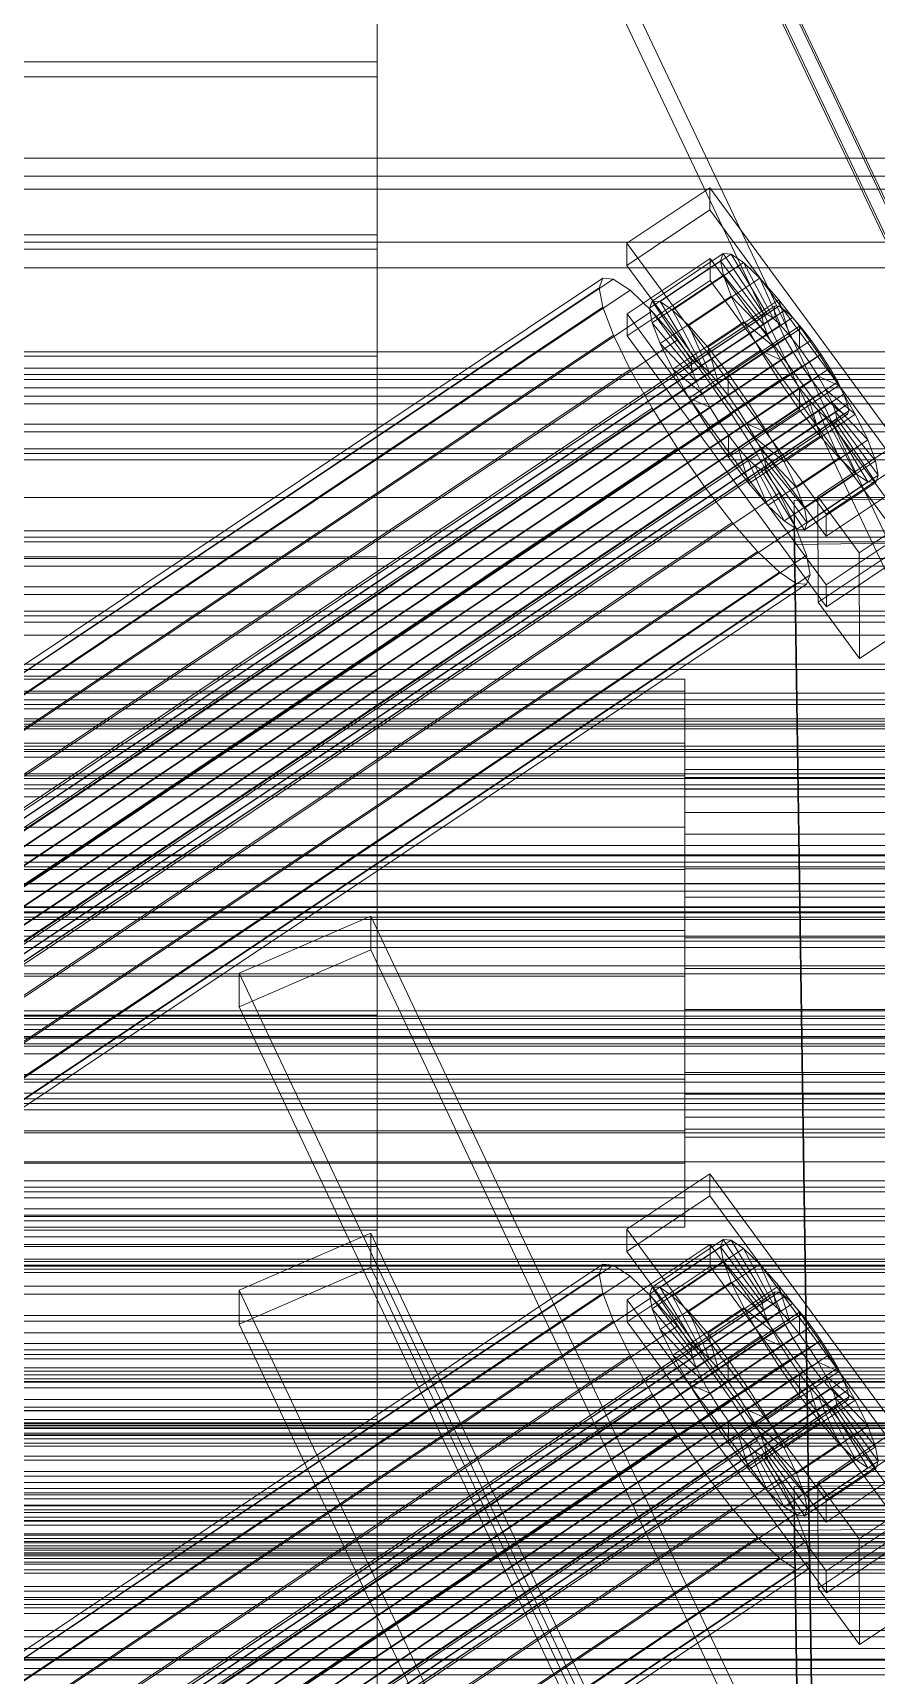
# Model space of a CAD drawing. Header units: millimetres. Extents: x -1970 to 59977, y -65068 to 6837.
# Drawn here: x 252.4 to 369, y -32609.7 to -32382.8 of the extents above; entities that cross this region are included whole.
import ezdxf

# ---------------------------------------------------------------- set-up
doc = ezdxf.new("R2010")
doc.units = ezdxf.units.MM
for name, color, linetype, lineweight in [('frontal_C01', 7, 'Continuous', 0), ('frontal_C02', 7, 'Continuous', 0), ('frontal_C03', 7, 'Continuous', 0), ('frontal_C03-dry', 7, 'Continuous', 0)]:
    doc.layers.add(name, color=color, linetype=linetype, lineweight=lineweight)

msp = doc.modelspace()

# ---------------------------------------------------------------- linework, layer by layer
at = {"layer": 'frontal_C01'}
for p, q in [((420.886, -32513.357), (280.886, -32218.066)), ((420.886, -32518.227), (280.886, -32222.936)), ((299.114, -32255.881), (439.114, -32551.172)), ((439.114, -32556.042), (299.114, -32260.751)), ((420.886, -32559.014), (280.886, -32263.722)), ((420.886, -32563.884), (280.886, -32268.593)), ((300, -32388.85), (300, -32358.508)), ((300, -32376.767), (300, -32412.647)), ((300, -32388.85), (-300, -32388.85)), ((300, -32427.445), (300, -32388.85)), ((334.501, -32411.85), (345.969, -32404.196)), ((345.969, -32404.196), (345.981, -32407.24)), ((345.969, -32404.196), (373.501, -32441.64)), ((345.981, -32407.24), (334.513, -32414.893)), ((373.513, -32444.684), (345.981, -32407.24)), ((300, -32412.647), (-300, -32412.647)), ((300, -32412.647), (300, -32455.157)), ((334.513, -32414.893), (334.501, -32411.85)), ((362.033, -32449.293), (334.501, -32411.85)), ((338.005, -32419.823), (347.835, -32413.263)), ((339.088, -32419.909), (348.918, -32413.349)), ((347.835, -32413.263), (347.47, -32414.255)), ((348.918, -32413.349), (347.835, -32413.263)), ((347.835, -32413.263), (353.378, -32421.586)), ((350.645, -32414.507), (348.918, -32413.349)), ((348.918, -32413.349), (353.892, -32421.627)), ((334.513, -32414.893), (362.045, -32452.337)), ((334.539, -32421.59), (346.008, -32413.936)), ((337.64, -32420.815), (347.47, -32414.255)), ((340.816, -32421.067), (350.645, -32414.507)), ((346.008, -32413.936), (346.02, -32416.98)), ((346.008, -32413.936), (373.539, -32451.38)), ((347.47, -32414.255), (353.205, -32422.056)), ((347.47, -32414.255), (347.847, -32416.257)), ((352.899, -32416.658), (350.645, -32414.507)), ((350.645, -32414.507), (354.71, -32422.175)), ((146.383, -32541.007), (330.692, -32418.009)), ((146.872, -32539.682), (331.181, -32416.683)), ((148.32, -32539.796), (332.629, -32416.798)), ((331.181, -32416.683), (330.692, -32418.009)), ((330.692, -32418.009), (331.197, -32420.685)), ((332.629, -32416.798), (331.181, -32416.683)), ((334.938, -32418.346), (332.629, -32416.798)), ((346.02, -32416.98), (334.551, -32424.633)), ((338.017, -32422.817), (347.847, -32416.257)), ((343.069, -32423.218), (352.899, -32416.658)), ((373.551, -32454.424), (346.02, -32416.98)), ((347.847, -32416.257), (353.384, -32423.004)), ((347.847, -32416.257), (348.941, -32419.133)), ((355.525, -32419.655), (352.899, -32416.658)), ((352.899, -32416.658), (355.777, -32423.194)), ((150.629, -32541.344), (334.938, -32418.346)), ((337.95, -32421.221), (334.938, -32418.346)), ((337.64, -32420.815), (338.005, -32419.823)), ((343.549, -32428.146), (338.005, -32419.823)), ((338.005, -32419.823), (339.088, -32419.909)), ((344.062, -32428.187), (339.088, -32419.909)), ((339.088, -32419.909), (340.816, -32421.067)), ((339.111, -32425.692), (348.941, -32419.133)), ((345.695, -32426.214), (355.525, -32419.655)), ((348.941, -32419.133), (353.902, -32424.366)), ((348.941, -32419.133), (350.678, -32422.686)), ((358.345, -32423.294), (355.525, -32419.655)), ((355.525, -32419.655), (357.021, -32424.614)), ((141.045, -32563.641), (354.844, -32420.963)), ((141.218, -32563.171), (355.017, -32420.493)), ((141.224, -32564.589), (355.022, -32421.911)), ((141.731, -32563.211), (355.53, -32420.534)), ((142.549, -32563.76), (356.348, -32421.082)), ((143.617, -32564.778), (357.415, -32422.101)), ((146.887, -32543.684), (331.197, -32420.685)), ((153.641, -32544.219), (337.95, -32421.221)), ((331.197, -32420.685), (332.659, -32424.529)), ((334.551, -32424.633), (334.539, -32421.59)), ((362.071, -32459.033), (334.539, -32421.59)), ((343.376, -32428.616), (337.64, -32420.815)), ((338.017, -32422.817), (337.64, -32420.815)), ((341.461, -32425.227), (337.95, -32421.221)), ((344.88, -32428.735), (340.816, -32421.067)), ((340.816, -32421.067), (343.069, -32423.218)), ((353.205, -32422.056), (343.376, -32428.616)), ((353.378, -32421.586), (343.549, -32428.146)), ((353.892, -32421.627), (344.062, -32428.187)), ((354.71, -32422.175), (344.88, -32428.735)), ((353.205, -32422.056), (353.378, -32421.586)), ((353.384, -32423.004), (353.205, -32422.056)), ((353.378, -32421.586), (353.892, -32421.627)), ((353.892, -32421.627), (354.71, -32422.175)), ((354.71, -32422.175), (355.777, -32423.194)), ((355.017, -32420.493), (354.844, -32420.963)), ((354.844, -32420.963), (355.022, -32421.911)), ((355.53, -32420.534), (355.017, -32420.493)), ((355.022, -32421.911), (355.541, -32423.273)), ((356.348, -32421.082), (355.53, -32420.534)), ((357.415, -32422.101), (356.348, -32421.082)), ((358.659, -32423.52), (357.415, -32422.101)), ((141.742, -32565.951), (355.541, -32423.273)), ((144.861, -32566.198), (358.659, -32423.52)), ((148.35, -32547.528), (332.659, -32424.529)), ((332.659, -32424.529), (334.981, -32429.279)), ((334.551, -32424.633), (362.083, -32462.077)), ((343.554, -32429.564), (338.017, -32422.817)), ((339.111, -32425.692), (338.017, -32422.817)), ((340.848, -32429.246), (350.678, -32422.686)), ((345.947, -32429.754), (343.069, -32423.218)), ((343.069, -32423.218), (345.695, -32426.214)), ((353.384, -32423.004), (343.554, -32429.564)), ((353.902, -32424.366), (344.073, -32430.926)), ((355.777, -32423.194), (345.947, -32429.754)), ((357.021, -32424.614), (347.191, -32431.173)), ((358.345, -32423.294), (348.515, -32429.853)), ((350.678, -32422.686), (354.725, -32426.049)), ((350.678, -32422.686), (352.938, -32426.674)), ((353.902, -32424.366), (353.384, -32423.004)), ((354.725, -32426.049), (353.902, -32424.366)), ((355.541, -32423.273), (356.363, -32424.956)), ((355.777, -32423.194), (357.021, -32424.614)), ((357.021, -32424.614), (358.357, -32426.337)), ((358.357, -32426.337), (358.345, -32423.294)), ((361.166, -32427.327), (358.345, -32423.294)), ((359.995, -32425.244), (358.659, -32423.52)), ((142.565, -32567.634), (356.363, -32424.956)), ((143.635, -32569.523), (357.434, -32426.845)), ((359.995, -32425.244), (146.196, -32567.922)), ((147.533, -32569.832), (361.332, -32427.154)), ((157.152, -32548.225), (341.461, -32425.227)), ((344.073, -32430.926), (339.111, -32425.692)), ((340.848, -32429.246), (339.111, -32425.692)), ((345.231, -32430.092), (341.461, -32425.227)), ((343.108, -32433.234), (352.938, -32426.674)), ((354.725, -32426.049), (344.895, -32432.609)), ((347.191, -32431.173), (345.695, -32426.214)), ((345.695, -32426.214), (348.515, -32429.853)), ((348.527, -32432.897), (358.357, -32426.337)), ((352.938, -32426.674), (355.796, -32427.939)), ((352.938, -32426.674), (355.569, -32430.827)), ((355.796, -32427.939), (354.725, -32426.049)), ((356.363, -32424.956), (357.434, -32426.845)), ((357.434, -32426.845), (358.68, -32428.812)), ((358.357, -32426.337), (359.693, -32428.248)), ((361.332, -32427.154), (359.995, -32425.244)), ((362.578, -32429.121), (361.332, -32427.154)), ((300, -32427.445), (-300, -32427.445)), ((144.881, -32571.49), (358.68, -32428.812)), ((148.779, -32571.799), (362.578, -32429.121)), ((150.672, -32552.278), (334.981, -32429.279)), ((300, -32471.662), (300, -32427.445)), ((334.981, -32429.279), (338.003, -32434.612)), ((344.895, -32432.609), (340.848, -32429.246)), ((343.108, -32433.234), (340.848, -32429.246)), ((343.549, -32428.146), (343.376, -32428.616)), ((343.376, -32428.616), (343.554, -32429.564)), ((344.062, -32428.187), (343.549, -32428.146)), ((344.88, -32428.735), (344.062, -32428.187)), ((345.947, -32429.754), (344.88, -32428.735)), ((355.796, -32427.939), (345.966, -32434.499)), ((359.693, -32428.248), (349.863, -32434.808)), ((351.336, -32433.887), (361.166, -32427.327)), ((357.042, -32429.906), (355.796, -32427.939)), ((358.68, -32428.812), (360.017, -32430.723)), ((361.166, -32427.327), (359.693, -32428.248)), ((359.693, -32428.248), (360.939, -32430.215)), ((363.797, -32431.479), (361.166, -32427.327)), ((363.648, -32431.011), (362.578, -32429.121)), ((146.218, -32573.401), (360.017, -32430.723)), ((149.85, -32573.689), (363.648, -32431.011)), ((345.231, -32430.092), (160.922, -32553.09)), ((343.554, -32429.564), (344.073, -32430.926)), ((344.073, -32430.926), (344.895, -32432.609)), ((349.002, -32435.484), (345.231, -32430.092)), ((345.739, -32437.387), (355.569, -32430.827)), ((347.191, -32431.173), (345.947, -32429.754)), ((348.527, -32432.897), (347.191, -32431.173)), ((357.042, -32429.906), (347.212, -32436.466)), ((348.515, -32429.853), (348.527, -32432.897)), ((348.515, -32429.853), (351.336, -32433.887)), ((360.939, -32430.215), (351.109, -32436.775)), ((353.967, -32438.039), (363.797, -32431.479)), ((355.569, -32430.827), (357.042, -32429.906)), ((355.569, -32430.827), (358.39, -32434.86)), ((358.378, -32431.816), (357.042, -32429.906)), ((360.017, -32430.723), (361.352, -32432.447)), ((363.797, -32431.479), (360.939, -32430.215)), ((360.939, -32430.215), (362.01, -32432.104)), ((364.471, -32432.694), (363.648, -32431.011)), ((366.057, -32435.468), (363.797, -32431.479)), ((147.554, -32575.124), (361.352, -32432.447)), ((148.798, -32576.544), (362.596, -32433.866)), ((150.672, -32575.372), (364.471, -32432.694)), ((345.966, -32434.499), (343.108, -32433.234)), ((345.739, -32437.387), (343.108, -32433.234)), ((344.895, -32432.609), (345.966, -32434.499)), ((349.863, -32434.808), (348.527, -32432.897)), ((358.378, -32431.816), (348.548, -32438.376)), ((349.863, -32434.808), (351.336, -32433.887)), ((359.714, -32433.54), (349.884, -32440.1)), ((351.336, -32433.887), (353.967, -32438.039)), ((362.01, -32432.104), (352.18, -32438.664)), ((362.833, -32433.787), (353.003, -32440.347)), ((358.39, -32434.86), (358.378, -32431.816)), ((359.714, -32433.54), (358.378, -32431.816)), ((361.21, -32438.499), (359.714, -32433.54)), ((360.958, -32434.959), (359.714, -32433.54)), ((361.352, -32432.447), (362.596, -32433.866)), ((366.057, -32435.468), (362.01, -32432.104)), ((362.01, -32432.104), (362.833, -32433.787)), ((362.596, -32433.866), (363.664, -32434.885)), ((367.794, -32439.021), (362.833, -32433.787)), ((362.833, -32433.787), (363.351, -32435.149)), ((364.989, -32434.056), (364.471, -32432.694)), ((149.865, -32577.563), (363.664, -32434.885)), ((150.683, -32578.111), (364.482, -32435.433)), ((151.191, -32576.734), (364.989, -32434.056)), ((151.196, -32578.152), (364.995, -32435.474)), ((151.369, -32577.682), (365.168, -32435.004)), ((153.694, -32557.61), (338.003, -32434.612)), ((164.693, -32558.482), (349.002, -32435.484)), ((338.003, -32434.612), (341.52, -32440.163)), ((345.966, -32434.499), (347.212, -32436.466)), ((348.56, -32441.42), (358.39, -32434.86)), ((352.519, -32441.035), (349.002, -32435.484)), ((351.109, -32436.775), (349.863, -32434.808)), ((360.958, -32434.959), (351.128, -32441.519)), ((362.025, -32435.978), (352.196, -32442.538)), ((363.351, -32435.149), (353.521, -32441.709)), ((363.53, -32436.097), (353.7, -32442.657)), ((356.228, -32442.028), (366.057, -32435.468)), ((358.39, -32434.86), (361.21, -32438.499)), ((363.836, -32441.496), (360.958, -32434.959)), ((362.025, -32435.978), (360.958, -32434.959)), ((366.09, -32443.646), (362.025, -32435.978)), ((362.843, -32436.526), (362.025, -32435.978)), ((368.888, -32441.896), (363.351, -32435.149)), ((363.351, -32435.149), (363.53, -32436.097)), ((363.53, -32436.097), (363.357, -32436.567)), ((369.265, -32443.898), (363.53, -32436.097)), ((363.664, -32434.885), (364.482, -32435.433)), ((364.482, -32435.433), (364.995, -32435.474)), ((365.168, -32435.004), (364.989, -32434.056)), ((364.995, -32435.474), (365.168, -32435.004)), ((367.794, -32439.021), (366.057, -32435.468)), ((347.212, -32436.466), (345.739, -32437.387)), ((348.56, -32441.42), (345.739, -32437.387)), ((347.212, -32436.466), (348.548, -32438.376)), ((348.548, -32438.376), (348.56, -32441.42)), ((348.548, -32438.376), (349.884, -32440.1)), ((352.18, -32438.664), (351.109, -32436.775)), ((351.109, -32436.775), (353.967, -32438.039)), ((351.38, -32445.059), (361.21, -32438.499)), ((362.843, -32436.526), (353.014, -32443.086)), ((363.357, -32436.567), (353.527, -32443.127)), ((353.967, -32438.039), (356.228, -32442.028)), ((361.21, -32438.499), (363.836, -32441.496)), ((367.817, -32444.804), (362.843, -32436.526)), ((363.357, -32436.567), (362.843, -32436.526)), ((368.9, -32444.89), (363.357, -32436.567)), ((157.211, -32563.161), (341.52, -32440.163)), ((341.52, -32440.163), (345.291, -32445.554)), ((349.884, -32440.1), (351.38, -32445.059)), ((349.884, -32440.1), (351.128, -32441.519)), ((353.003, -32440.347), (352.18, -32438.664)), ((352.18, -32438.664), (356.228, -32442.028)), ((353.521, -32441.709), (353.003, -32440.347)), ((353.003, -32440.347), (357.964, -32445.581)), ((357.964, -32445.581), (367.794, -32439.021)), ((360.882, -32446.82), (372.35, -32439.167)), ((368.888, -32441.896), (367.794, -32439.021)), ((168.21, -32564.033), (352.519, -32441.035)), ((351.38, -32445.059), (348.56, -32441.42)), ((351.128, -32441.519), (354.006, -32448.056)), ((351.128, -32441.519), (352.196, -32442.538)), ((352.196, -32442.538), (356.26, -32450.206)), ((352.196, -32442.538), (353.014, -32443.086)), ((355.541, -32446.367), (352.519, -32441.035)), ((353.014, -32443.086), (357.987, -32451.364)), ((353.014, -32443.086), (353.527, -32443.127)), ((353.7, -32442.657), (353.521, -32441.709)), ((353.521, -32441.709), (359.058, -32448.456)), ((353.527, -32443.127), (353.7, -32442.657)), ((353.7, -32442.657), (359.436, -32450.458)), ((354.006, -32448.056), (363.836, -32441.496)), ((356.228, -32442.028), (357.964, -32445.581)), ((359.058, -32448.456), (368.888, -32441.896)), ((373.501, -32441.64), (362.033, -32449.293)), ((363.836, -32441.496), (366.09, -32443.646)), ((369.265, -32443.898), (368.888, -32441.896)), ((354.006, -32448.056), (351.38, -32445.059)), ((353.527, -32443.127), (359.07, -32451.45)), ((356.26, -32450.206), (366.09, -32443.646)), ((357.987, -32451.364), (367.817, -32444.804)), ((359.07, -32451.45), (368.9, -32444.89)), ((359.436, -32450.458), (369.265, -32443.898)), ((362.045, -32452.337), (373.513, -32444.684)), ((366.09, -32443.646), (367.817, -32444.804)), ((367.817, -32444.804), (368.9, -32444.89)), ((368.9, -32444.89), (369.265, -32443.898)), ((160.982, -32568.553), (345.291, -32445.554)), ((171.232, -32569.365), (355.541, -32446.367)), ((345.291, -32445.554), (349.061, -32450.419)), ((357.863, -32451.117), (355.541, -32446.367)), ((357.646, -32447.376), (375.644, -32447.133)), ((357.646, -32453.464), (357.646, -32447.376)), ((360.514, -32640.376), (357.646, -32447.376)), ((357.964, -32445.581), (359.058, -32448.456)), ((360.939, -32461.43), (360.882, -32446.82)), ((366.618, -32454.621), (360.882, -32446.82)), ((378.086, -32446.968), (366.618, -32454.621)), ((356.26, -32450.206), (354.006, -32448.056)), ((359.058, -32448.456), (359.436, -32450.458)), ((362.033, -32449.293), (362.045, -32452.337)), ((164.752, -32573.417), (349.061, -32450.419)), ((173.554, -32574.115), (357.863, -32451.117)), ((349.061, -32450.419), (352.572, -32454.426)), ((357.987, -32451.364), (356.26, -32450.206)), ((359.326, -32454.961), (357.863, -32451.117)), ((359.07, -32451.45), (357.987, -32451.364)), ((359.436, -32450.458), (359.07, -32451.45)), ((373.539, -32451.38), (362.071, -32459.033)), ((168.263, -32577.424), (352.572, -32454.426)), ((352.572, -32454.426), (355.584, -32457.301)), ((375.644, -32453.221), (357.646, -32453.464)), ((360.514, -32646.464), (357.646, -32453.464)), ((372.408, -32453.777), (360.939, -32461.43)), ((362.083, -32462.077), (373.551, -32454.424)), ((-300, -32455.157), (300, -32455.157)), ((175.016, -32577.959), (359.326, -32454.961)), ((300, -32455.157), (300, -32501.4)), ((359.83, -32457.637), (359.326, -32454.961)), ((366.618, -32454.621), (366.675, -32469.231)), ((171.275, -32580.299), (355.584, -32457.301)), ((173.584, -32581.846), (357.893, -32458.848)), ((175.032, -32581.961), (359.341, -32458.963)), ((175.521, -32580.635), (359.83, -32457.637)), ((355.584, -32457.301), (357.893, -32458.848)), ((357.893, -32458.848), (359.341, -32458.963)), ((359.341, -32458.963), (359.83, -32457.637)), ((362.071, -32459.033), (362.083, -32462.077)), ((360.939, -32461.43), (366.675, -32469.231)), ((366.675, -32469.231), (378.143, -32461.578)), ((342.5, -32472.077), (-342.5, -32472.077)), ((300, -32471.662), (-300, -32471.662)), ((300, -32518.488), (300, -32471.662)), ((342.5, -32473.747), (342.5, -32472.077)), ((342.5, -32472.077), (342.5, -32476.171)), ((342.5, -32473.747), (-342.5, -32473.747)), ((342.5, -32480.929), (342.5, -32473.747)), ((342.5, -32476.171), (-342.5, -32476.171)), ((342.5, -32476.171), (342.5, -32485.407)), ((342.5, -32480.929), (-342.5, -32480.929)), ((342.5, -32492.528), (342.5, -32480.929)), ((342.5, -32485.407), (-342.5, -32485.407)), ((342.5, -32487.28), (342.5, -32484.533)), ((342.5, -32484.533), (342.5, -32485.654)), ((450.5, -32484.533), (342.5, -32484.533)), ((342.5, -32485.407), (342.5, -32498.378)), ((342.5, -32485.654), (342.5, -32490.474)), ((450.5, -32485.654), (342.5, -32485.654)), ((342.5, -32493.478), (342.5, -32487.28)), ((450.5, -32487.28), (342.5, -32487.28)), ((342.5, -32490.474), (342.5, -32498.257)), ((450.5, -32490.474), (342.5, -32490.474)), ((342.5, -32492.528), (-342.5, -32492.528)), ((342.5, -32506.778), (342.5, -32492.528)), ((342.5, -32502.183), (342.5, -32493.478)), ((450.5, -32493.478), (342.5, -32493.478)), ((-342.5, -32498.378), (342.5, -32498.378)), ((342.5, -32498.257), (342.5, -32507.82)), ((450.5, -32498.257), (342.5, -32498.257)), ((342.5, -32498.378), (342.5, -32513.11)), ((300, -32501.4), (-300, -32501.4)), ((300, -32501.4), (300, -32548.226)), ((342.5, -32512.069), (342.5, -32502.183)), ((342.5, -32502.183), (450.5, -32502.183)), ((342.5, -32506.778), (-342.5, -32506.778)), ((342.5, -32521.511), (342.5, -32506.778)), ((342.5, -32507.82), (342.5, -32517.706)), ((450.5, -32507.82), (342.5, -32507.82)), ((342.5, -32513.11), (-342.5, -32513.11)), ((342.5, -32521.632), (342.5, -32512.069)), ((450.5, -32512.069), (342.5, -32512.069)), ((342.5, -32513.11), (342.5, -32527.361)), ((342.5, -32517.706), (342.5, -32526.411)), ((450.5, -32517.706), (342.5, -32517.706)), ((300, -32518.488), (-300, -32518.488)), ((300, -32564.732), (300, -32518.488)), ((342.5, -32521.511), (-342.5, -32521.511)), ((342.5, -32534.482), (342.5, -32521.511)), ((342.5, -32529.415), (342.5, -32521.632)), ((450.5, -32521.632), (342.5, -32521.632)), ((342.5, -32526.411), (342.5, -32532.608)), ((450.5, -32526.411), (342.5, -32526.411)), ((342.5, -32527.361), (-342.5, -32527.361)), ((342.5, -32527.361), (342.5, -32538.96)), ((342.5, -32534.234), (342.5, -32529.415)), ((450.5, -32529.415), (342.5, -32529.415)), ((342.5, -32532.608), (342.5, -32535.356)), ((450.5, -32532.608), (342.5, -32532.608)), ((342.5, -32534.482), (-342.5, -32534.482)), ((342.5, -32535.356), (342.5, -32534.234)), ((450.5, -32534.234), (342.5, -32534.234)), ((342.5, -32543.718), (342.5, -32534.482)), ((450.5, -32535.356), (342.5, -32535.356)), ((342.5, -32538.96), (-342.5, -32538.96)), ((334.501, -32548.088), (345.969, -32540.434)), ((342.5, -32538.96), (342.5, -32546.141)), ((345.969, -32540.434), (345.981, -32543.478)), ((345.969, -32540.434), (373.501, -32577.878)), ((342.5, -32543.718), (-342.5, -32543.718)), ((345.981, -32543.478), (334.513, -32551.131)), ((342.5, -32547.812), (342.5, -32543.718)), ((373.513, -32580.922), (345.981, -32543.478)), ((342.5, -32546.141), (-342.5, -32546.141)), ((342.5, -32546.141), (342.5, -32547.812)), ((342.5, -32547.812), (-342.5, -32547.812)), ((300, -32548.226), (-300, -32548.226)), ((300, -32548.226), (300, -32592.444)), ((334.513, -32551.131), (334.501, -32548.088)), ((362.033, -32585.531), (334.501, -32548.088)), ((338.005, -32556.062), (347.835, -32549.502)), ((339.088, -32556.147), (348.918, -32549.587)), ((347.835, -32549.502), (347.47, -32550.493)), ((348.918, -32549.587), (347.835, -32549.502)), ((347.835, -32549.502), (353.378, -32557.824)), ((350.645, -32550.745), (348.918, -32549.587)), ((348.918, -32549.587), (353.892, -32557.865)), ((334.513, -32551.131), (362.045, -32588.575)), ((334.539, -32557.828), (346.008, -32550.175)), ((337.64, -32557.053), (347.47, -32550.493)), ((340.816, -32557.305), (350.645, -32550.745)), ((346.008, -32550.175), (346.02, -32553.218)), ((346.008, -32550.175), (373.539, -32587.618)), ((347.47, -32550.493), (353.205, -32558.294)), ((347.47, -32550.493), (347.847, -32552.495)), ((352.899, -32552.896), (350.645, -32550.745)), ((350.645, -32550.745), (354.71, -32558.413)), ((146.383, -32677.246), (330.692, -32554.247)), ((146.872, -32675.92), (331.181, -32552.922)), ((148.32, -32676.035), (332.629, -32553.036)), ((331.181, -32552.922), (330.692, -32554.247)), ((330.692, -32554.247), (331.197, -32556.924)), ((332.629, -32553.036), (331.181, -32552.922)), ((334.938, -32554.584), (332.629, -32553.036)), ((346.02, -32553.218), (334.551, -32560.872)), ((338.017, -32559.055), (347.847, -32552.495)), ((343.069, -32559.456), (352.899, -32552.896)), ((373.551, -32590.662), (346.02, -32553.218)), ((347.847, -32552.495), (353.384, -32559.242)), ((347.847, -32552.495), (348.941, -32555.371)), ((355.525, -32555.893), (352.899, -32552.896)), ((352.899, -32552.896), (355.777, -32559.432)), ((150.629, -32677.582), (334.938, -32554.584)), ((337.95, -32557.459), (334.938, -32554.584)), ((337.64, -32557.053), (338.005, -32556.062)), ((343.549, -32564.384), (338.005, -32556.062)), ((338.005, -32556.062), (339.088, -32556.147)), ((344.062, -32564.425), (339.088, -32556.147)), ((339.088, -32556.147), (340.816, -32557.305)), ((339.111, -32561.931), (348.941, -32555.371)), ((345.695, -32562.453), (355.525, -32555.893)), ((348.941, -32555.371), (353.902, -32560.604)), ((348.941, -32555.371), (350.678, -32558.924)), ((358.345, -32559.532), (355.525, -32555.893)), ((355.525, -32555.893), (357.021, -32560.852)), ((141.045, -32699.879), (354.844, -32557.201)), ((141.218, -32699.409), (355.017, -32556.731)), ((141.224, -32700.827), (355.022, -32558.149)), ((141.731, -32699.45), (355.53, -32556.772)), ((142.549, -32699.998), (356.348, -32557.32)), ((143.617, -32701.017), (357.415, -32558.339)), ((146.887, -32679.922), (331.197, -32556.924)), ((153.641, -32680.457), (337.95, -32557.459)), ((331.197, -32556.924), (332.659, -32560.768)), ((334.551, -32560.872), (334.539, -32557.828)), ((362.071, -32595.271), (334.539, -32557.828)), ((343.376, -32564.854), (337.64, -32557.053)), ((338.017, -32559.055), (337.64, -32557.053)), ((341.461, -32561.465), (337.95, -32557.459)), ((344.88, -32564.973), (340.816, -32557.305)), ((340.816, -32557.305), (343.069, -32559.456)), ((353.205, -32558.294), (343.376, -32564.854)), ((353.378, -32557.824), (343.549, -32564.384)), ((353.892, -32557.865), (344.062, -32564.425)), ((354.71, -32558.413), (344.88, -32564.973)), ((353.205, -32558.294), (353.378, -32557.824)), ((353.384, -32559.242), (353.205, -32558.294)), ((353.378, -32557.824), (353.892, -32557.865)), ((353.892, -32557.865), (354.71, -32558.413)), ((354.71, -32558.413), (355.777, -32559.432)), ((355.017, -32556.731), (354.844, -32557.201)), ((354.844, -32557.201), (355.022, -32558.149)), ((355.53, -32556.772), (355.017, -32556.731)), ((355.022, -32558.149), (355.541, -32559.511)), ((356.348, -32557.32), (355.53, -32556.772)), ((357.415, -32558.339), (356.348, -32557.32)), ((358.659, -32559.758), (357.415, -32558.339)), ((141.742, -32702.189), (355.541, -32559.511)), ((144.861, -32702.436), (358.659, -32559.758)), ((148.35, -32683.766), (332.659, -32560.768)), ((332.659, -32560.768), (334.981, -32565.518)), ((334.551, -32560.872), (362.083, -32598.315)), ((343.554, -32565.802), (338.017, -32559.055)), ((339.111, -32561.931), (338.017, -32559.055)), ((340.848, -32565.484), (350.678, -32558.924)), ((345.947, -32565.992), (343.069, -32559.456)), ((343.069, -32559.456), (345.695, -32562.453)), ((353.384, -32559.242), (343.554, -32565.802)), ((353.902, -32560.604), (344.073, -32567.164)), ((355.777, -32559.432), (345.947, -32565.992)), ((357.021, -32560.852), (347.191, -32567.412)), ((358.345, -32559.532), (348.515, -32566.092)), ((350.678, -32558.924), (354.725, -32562.287)), ((350.678, -32558.924), (352.938, -32562.912)), ((353.902, -32560.604), (353.384, -32559.242)), ((354.725, -32562.287), (353.902, -32560.604)), ((355.541, -32559.511), (356.363, -32561.194)), ((355.777, -32559.432), (357.021, -32560.852)), ((357.021, -32560.852), (358.357, -32562.575)), ((358.357, -32562.575), (358.345, -32559.532)), ((361.166, -32563.565), (358.345, -32559.532)), ((359.995, -32561.482), (358.659, -32559.758)), ((142.565, -32703.872), (356.363, -32561.194)), ((143.635, -32705.761), (357.434, -32563.084)), ((359.995, -32561.482), (146.196, -32704.16)), ((157.152, -32684.464), (341.461, -32561.465)), ((344.073, -32567.164), (339.111, -32561.931)), ((340.848, -32565.484), (339.111, -32561.931)), ((345.231, -32566.33), (341.461, -32561.465)), ((343.108, -32569.472), (352.938, -32562.912)), ((354.725, -32562.287), (344.895, -32568.847)), ((347.191, -32567.412), (345.695, -32562.453)), ((345.695, -32562.453), (348.515, -32566.092)), ((348.527, -32569.135), (358.357, -32562.575)), ((352.938, -32562.912), (355.796, -32564.177)), ((352.938, -32562.912), (355.569, -32567.065)), ((355.796, -32564.177), (354.725, -32562.287)), ((356.363, -32561.194), (357.434, -32563.084)), ((357.434, -32563.084), (358.68, -32565.05)), ((358.357, -32562.575), (359.693, -32564.486)), ((361.332, -32563.393), (359.995, -32561.482)), ((300, -32564.732), (-300, -32564.732)), ((144.881, -32707.728), (358.68, -32565.05)), ((147.533, -32706.07), (361.332, -32563.393)), ((148.779, -32708.037), (362.578, -32565.359)), ((150.672, -32688.516), (334.981, -32565.518)), ((300, -32607.242), (300, -32564.732)), ((334.981, -32565.518), (338.003, -32570.85)), ((344.895, -32568.847), (340.848, -32565.484)), ((343.108, -32569.472), (340.848, -32565.484)), ((343.549, -32564.384), (343.376, -32564.854)), ((343.376, -32564.854), (343.554, -32565.802)), ((344.062, -32564.425), (343.549, -32564.384)), ((344.88, -32564.973), (344.062, -32564.425)), ((345.947, -32565.992), (344.88, -32564.973)), ((355.796, -32564.177), (345.966, -32570.737)), ((359.693, -32564.486), (349.863, -32571.046)), ((351.336, -32570.125), (361.166, -32563.565)), ((357.042, -32566.144), (355.796, -32564.177)), ((358.68, -32565.05), (360.017, -32566.961)), ((361.166, -32563.565), (359.693, -32564.486)), ((359.693, -32564.486), (360.939, -32566.453)), ((363.797, -32567.717), (361.166, -32563.565)), ((362.578, -32565.359), (361.332, -32563.393)), ((363.648, -32567.249), (362.578, -32565.359)), ((146.218, -32709.639), (360.017, -32566.961)), ((149.85, -32709.927), (363.648, -32567.249)), ((345.231, -32566.33), (160.922, -32689.328)), ((343.554, -32565.802), (344.073, -32567.164)), ((344.073, -32567.164), (344.895, -32568.847)), ((349.002, -32571.722), (345.231, -32566.33)), ((345.739, -32573.625), (355.569, -32567.065)), ((347.191, -32567.412), (345.947, -32565.992)), ((348.527, -32569.135), (347.191, -32567.412)), ((357.042, -32566.144), (347.212, -32572.704)), ((348.515, -32566.092), (348.527, -32569.135)), ((348.515, -32566.092), (351.336, -32570.125)), ((360.939, -32566.453), (351.109, -32573.013)), ((353.967, -32574.277), (363.797, -32567.717)), ((355.569, -32567.065), (357.042, -32566.144)), ((355.569, -32567.065), (358.39, -32571.098)), ((358.378, -32568.054), (357.042, -32566.144)), ((360.017, -32566.961), (361.352, -32568.685)), ((363.797, -32567.717), (360.939, -32566.453)), ((360.939, -32566.453), (362.01, -32568.342)), ((364.471, -32568.932), (363.648, -32567.249)), ((366.057, -32571.706), (363.797, -32567.717)), ((147.554, -32711.362), (361.352, -32568.685)), ((148.798, -32712.782), (362.596, -32570.104)), ((150.672, -32711.61), (364.471, -32568.932)), ((345.966, -32570.737), (343.108, -32569.472)), ((345.739, -32573.625), (343.108, -32569.472)), ((344.895, -32568.847), (345.966, -32570.737)), ((349.863, -32571.046), (348.527, -32569.135)), ((358.378, -32568.054), (348.548, -32574.614)), ((349.863, -32571.046), (351.336, -32570.125)), ((359.714, -32569.778), (349.884, -32576.338)), ((351.336, -32570.125), (353.967, -32574.277)), ((362.01, -32568.342), (352.18, -32574.902)), ((362.833, -32570.025), (353.003, -32576.585)), ((358.39, -32571.098), (358.378, -32568.054)), ((359.714, -32569.778), (358.378, -32568.054)), ((361.21, -32574.737), (359.714, -32569.778)), ((360.958, -32571.198), (359.714, -32569.778)), ((361.352, -32568.685), (362.596, -32570.104)), ((366.057, -32571.706), (362.01, -32568.342)), ((362.01, -32568.342), (362.833, -32570.025)), ((362.596, -32570.104), (363.664, -32571.123)), ((367.794, -32575.259), (362.833, -32570.025)), ((362.833, -32570.025), (363.351, -32571.387)), ((364.989, -32570.294), (364.471, -32568.932)), ((149.865, -32713.801), (363.664, -32571.123)), ((150.683, -32714.349), (364.482, -32571.671)), ((151.191, -32712.972), (364.989, -32570.294)), ((151.196, -32714.39), (364.995, -32571.712)), ((151.369, -32713.92), (365.168, -32571.242)), ((153.694, -32693.848), (338.003, -32570.85)), ((164.693, -32694.72), (349.002, -32571.722)), ((338.003, -32570.85), (341.52, -32576.401)), ((345.966, -32570.737), (347.212, -32572.704)), ((348.56, -32577.658), (358.39, -32571.098)), ((352.519, -32577.273), (349.002, -32571.722)), ((351.109, -32573.013), (349.863, -32571.046)), ((360.958, -32571.198), (351.128, -32577.757)), ((362.025, -32572.216), (352.196, -32578.776)), ((363.351, -32571.387), (353.521, -32577.947)), ((363.53, -32572.336), (353.7, -32578.895)), ((356.228, -32578.266), (366.057, -32571.706)), ((358.39, -32571.098), (361.21, -32574.737)), ((363.836, -32577.734), (360.958, -32571.198)), ((362.025, -32572.216), (360.958, -32571.198)), ((366.09, -32579.884), (362.025, -32572.216)), ((362.843, -32572.765), (362.025, -32572.216)), ((368.888, -32578.134), (363.351, -32571.387)), ((363.351, -32571.387), (363.53, -32572.336)), ((363.53, -32572.336), (363.357, -32572.805)), ((369.265, -32580.136), (363.53, -32572.336)), ((363.664, -32571.123), (364.482, -32571.671)), ((364.482, -32571.671), (364.995, -32571.712)), ((365.168, -32571.242), (364.989, -32570.294)), ((364.995, -32571.712), (365.168, -32571.242)), ((367.794, -32575.259), (366.057, -32571.706)), ((347.212, -32572.704), (345.739, -32573.625)), ((348.56, -32577.658), (345.739, -32573.625)), ((347.212, -32572.704), (348.548, -32574.614)), ((348.548, -32574.614), (348.56, -32577.658)), ((348.548, -32574.614), (349.884, -32576.338)), ((352.18, -32574.902), (351.109, -32573.013)), ((351.109, -32573.013), (353.967, -32574.277)), ((362.843, -32572.765), (353.014, -32579.325)), ((363.357, -32572.805), (353.527, -32579.365)), ((353.967, -32574.277), (356.228, -32578.266)), ((367.817, -32581.042), (362.843, -32572.765)), ((363.357, -32572.805), (362.843, -32572.765)), ((368.9, -32581.128), (363.357, -32572.805)), ((157.211, -32699.399), (341.52, -32576.401)), ((341.52, -32576.401), (345.291, -32581.793)), ((349.884, -32576.338), (351.38, -32581.297)), ((349.884, -32576.338), (351.128, -32577.757)), ((351.38, -32581.297), (361.21, -32574.737)), ((353.003, -32576.585), (352.18, -32574.902)), ((352.18, -32574.902), (356.228, -32578.266)), ((353.521, -32577.947), (353.003, -32576.585)), ((353.003, -32576.585), (357.964, -32581.819)), ((357.964, -32581.819), (367.794, -32575.259)), ((360.882, -32583.058), (372.35, -32575.405)), ((361.21, -32574.737), (363.836, -32577.734)), ((368.888, -32578.134), (367.794, -32575.259)), ((168.21, -32700.271), (352.519, -32577.273)), ((351.38, -32581.297), (348.56, -32577.658)), ((351.128, -32577.757), (354.006, -32584.294)), ((351.128, -32577.757), (352.196, -32578.776)), ((352.196, -32578.776), (356.26, -32586.444)), ((352.196, -32578.776), (353.014, -32579.325)), ((355.541, -32582.605), (352.519, -32577.273)), ((353.7, -32578.895), (353.521, -32577.947)), ((353.521, -32577.947), (359.058, -32584.694)), ((353.527, -32579.365), (353.7, -32578.895)), ((353.7, -32578.895), (359.436, -32586.696)), ((354.006, -32584.294), (363.836, -32577.734)), ((356.228, -32578.266), (357.964, -32581.819)), ((359.058, -32584.694), (368.888, -32578.134)), ((373.501, -32577.878), (362.033, -32585.531)), ((363.836, -32577.734), (366.09, -32579.884)), ((369.265, -32580.136), (368.888, -32578.134)), ((354.006, -32584.294), (351.38, -32581.297)), ((353.014, -32579.325), (357.987, -32587.602)), ((353.014, -32579.325), (353.527, -32579.365)), ((353.527, -32579.365), (359.07, -32587.688)), ((356.26, -32586.444), (366.09, -32579.884)), ((357.987, -32587.602), (367.817, -32581.042)), ((359.07, -32587.688), (368.9, -32581.128)), ((359.436, -32586.696), (369.265, -32580.136)), ((362.045, -32588.575), (373.513, -32580.922)), ((366.09, -32579.884), (367.817, -32581.042)), ((367.817, -32581.042), (368.9, -32581.128)), ((368.9, -32581.128), (369.265, -32580.136)), ((160.982, -32704.791), (345.291, -32581.793)), ((171.232, -32705.603), (355.541, -32582.605)), ((345.291, -32581.793), (349.061, -32586.657)), ((357.863, -32587.355), (355.541, -32582.605)), ((357.646, -32583.614), (375.644, -32583.371)), ((357.646, -32589.702), (357.646, -32583.614)), ((360.514, -32776.614), (357.646, -32583.614)), ((357.964, -32581.819), (359.058, -32584.694)), ((360.939, -32597.668), (360.882, -32583.058)), ((366.618, -32590.859), (360.882, -32583.058)), ((378.086, -32583.206), (366.618, -32590.859)), ((356.26, -32586.444), (354.006, -32584.294)), ((359.058, -32584.694), (359.436, -32586.696)), ((362.033, -32585.531), (362.045, -32588.575)), ((164.752, -32709.655), (349.061, -32586.657)), ((173.554, -32710.353), (357.863, -32587.355)), ((349.061, -32586.657), (352.572, -32590.664)), ((357.987, -32587.602), (356.26, -32586.444)), ((359.326, -32591.199), (357.863, -32587.355)), ((359.07, -32587.688), (357.987, -32587.602)), ((359.436, -32586.696), (359.07, -32587.688)), ((373.539, -32587.618), (362.071, -32595.271)), ((375.644, -32589.459), (357.646, -32589.702)), ((360.514, -32782.702), (357.646, -32589.702)), ((372.408, -32590.015), (360.939, -32597.668)), ((300, -32592.444), (-300, -32592.444)), ((168.263, -32713.662), (352.572, -32590.664)), ((175.016, -32714.197), (359.326, -32591.199)), ((300, -32592.444), (300, -32631.039)), ((352.572, -32590.664), (355.584, -32593.539)), ((359.83, -32593.875), (359.326, -32591.199)), ((362.083, -32598.315), (373.551, -32590.662)), ((366.618, -32590.859), (366.675, -32605.469)), ((171.275, -32716.537), (355.584, -32593.539)), ((173.584, -32718.084), (357.893, -32595.086)), ((175.521, -32716.873), (359.83, -32593.875)), ((355.584, -32593.539), (357.893, -32595.086)), ((357.893, -32595.086), (359.341, -32595.201)), ((359.341, -32595.201), (359.83, -32593.875)), ((175.032, -32718.199), (359.341, -32595.201)), ((362.071, -32595.271), (362.083, -32598.315)), ((360.939, -32597.668), (366.675, -32605.469)), ((366.675, -32605.469), (378.143, -32597.816)), ((300, -32607.242), (-300, -32607.242)), ((300, -32643.122), (300, -32607.242))]:
    msp.add_line(p, q, dxfattribs=at)
at = {"layer": 'frontal_C02'}
for p, q in [((-300, -32386.787), (300, -32386.787)), ((300, -32386.787), (300, -32550.456)), ((300, -32386.787), (300, -32410.695)), ((300, -32410.695), (-300, -32410.695)), ((300, -32574.364), (300, -32410.695)), ((280.886, -32512.674), (299.114, -32504.801)), ((299.114, -32504.801), (299.114, -32509.477)), ((299.114, -32504.801), (439.114, -32801.266)), ((299.114, -32509.477), (280.886, -32517.35)), ((439.114, -32805.942), (299.114, -32509.477)), ((280.886, -32517.35), (280.886, -32512.674)), ((420.886, -32809.138), (280.886, -32512.674)), ((420.886, -32813.814), (280.886, -32517.35)), ((280.886, -32556.513), (299.114, -32548.641)), ((299.114, -32548.641), (299.114, -32553.317)), ((299.114, -32548.641), (439.114, -32845.106)), ((300, -32550.456), (-300, -32550.456)), ((300, -32574.364), (300, -32550.456)), ((299.114, -32553.317), (280.886, -32561.19)), ((439.114, -32849.782), (299.114, -32553.317)), ((280.886, -32561.19), (280.886, -32556.513)), ((420.886, -32852.978), (280.886, -32556.513)), ((420.886, -32857.654), (280.886, -32561.19)), ((-300, -32574.364), (300, -32574.364))]:
    msp.add_line(p, q, dxfattribs=at)
at = {"layer": 'frontal_C03'}
for p, q in [((1250, -32400.062), (-1250, -32400.062)), ((1250, -32402.554), (-1250, -32402.554)), ((1250, -32404.381), (-1250, -32404.381)), ((1250, -32411.687), (-1250, -32411.687)), ((1250, -32415.216), (-1250, -32415.216)), ((1250, -32426.838), (-1250, -32426.838)), ((1250, -32429.109), (-1250, -32429.109)), ((1250, -32429.991), (-1250, -32429.991)), ((1250, -32430.644), (-1250, -32430.644)), ((1250, -32431.828), (-1250, -32431.828)), ((1250, -32432.952), (-1250, -32432.952)), ((-1250, -32434.009), (1250, -32434.009)), ((1250, -32436.861), (-1250, -32436.861)), ((1250, -32437.918), (-1250, -32437.918)), ((1250, -32440.226), (-1250, -32440.226)), ((1250, -32440.879), (-1250, -32440.879)), ((1250, -32441.761), (-1250, -32441.761)), ((1250, -32446.975), (-1250, -32446.975)), ((1250, -32451.567), (-1250, -32451.567)), ((1250, -32452.448), (-1250, -32452.448)), ((1250, -32453.087), (-1250, -32453.087)), ((1250, -32453.102), (-1250, -32453.102)), ((1250, -32455.409), (-1250, -32455.409)), ((-1250, -32456.467), (1250, -32456.467)), ((1250, -32459.319), (-1250, -32459.319)), ((1250, -32460.376), (-1250, -32460.376)), ((1250, -32462.683), (-1250, -32462.683)), ((1250, -32463.337), (-1250, -32463.337)), ((1250, -32464.218), (-1250, -32464.218)), ((1250, -32470.726), (-1250, -32470.726)), ((1250, -32474.025), (-1250, -32474.025)), ((1250, -32474.906), (-1250, -32474.906)), ((1250, -32475.56), (-1250, -32475.56)), ((1570, -32478.303), (-1570, -32478.303)), ((1570, -32478.562), (-1570, -32478.562)), ((-1250, -32477.542), (1250, -32477.542)), ((1250, -32477.867), (-1250, -32477.867)), ((-1250, -32478.924), (1250, -32478.924)), ((1570, -32481.347), (-1570, -32481.347)), ((1570, -32482.085), (-1570, -32482.085)), ((1250, -32481.776), (-1250, -32481.776)), ((1250, -32482.834), (-1250, -32482.834)), ((1250, -32485.141), (-1250, -32485.141)), ((1250, -32485.795), (-1250, -32485.795)), ((1570, -32487.231), (-1570, -32487.231)), ((1570, -32488.335), (-1570, -32488.335)), ((1250, -32486.676), (-1250, -32486.676)), ((-1570, -32495.059), (1570, -32495.059)), ((1570, -32496.361), (-1570, -32496.361)), ((1250, -32496.472), (-1250, -32496.472)), ((1250, -32496.482), (-1250, -32496.482)), ((1250, -32497.364), (-1250, -32497.364)), ((1250, -32498.017), (-1250, -32498.017)), ((1250, -32500.325), (-1250, -32500.325)), ((-1250, -32501.382), (1250, -32501.382)), ((1570, -32503.639), (-1570, -32503.639)), ((1250, -32503.528), (-1250, -32503.528)), ((1250, -32504.234), (-1250, -32504.234)), ((1570, -32504.941), (-1570, -32504.941)), ((1250, -32505.291), (-1250, -32505.291)), ((1250, -32507.599), (-1250, -32507.599)), ((1250, -32508.252), (-1250, -32508.252)), ((1250, -32509.134), (-1250, -32509.134)), ((1570, -32511.665), (-1570, -32511.665)), ((1570, -32512.769), (-1570, -32512.769)), ((1570, -32517.915), (-1570, -32517.915)), ((1570, -32518.653), (-1570, -32518.653)), ((1250, -32518.94), (-1250, -32518.94)), ((1250, -32519.821), (-1250, -32519.821)), ((1570, -32521.438), (-1570, -32521.438)), ((1570, -32521.697), (-1570, -32521.697)), ((1250, -32520.475), (-1250, -32520.475)), ((1250, -32522.458), (-1250, -32522.458)), ((1250, -32522.782), (-1250, -32522.782)), ((-1250, -32523.84), (1250, -32523.84)), ((1250, -32526.692), (-1250, -32526.692)), ((1250, -32527.749), (-1250, -32527.749)), ((1250, -32529.274), (-1250, -32529.274)), ((1250, -32530.056), (-1250, -32530.056)), ((1250, -32530.71), (-1250, -32530.71)), ((1250, -32531.591), (-1250, -32531.591)), ((1250, -32541.398), (-1250, -32541.398)), ((1250, -32542.279), (-1250, -32542.279)), ((1250, -32542.932), (-1250, -32542.932)), ((1250, -32545.24), (-1250, -32545.24)), ((-1250, -32546.297), (1250, -32546.297)), ((1250, -32546.913), (-1250, -32546.913)), ((1250, -32549.149), (-1250, -32549.149)), ((1250, -32550.207), (-1250, -32550.207)), ((-1250, -32552.223), (1250, -32552.223)), ((1250, -32552.514), (-1250, -32552.514)), ((1250, -32553.025), (-1250, -32553.025)), ((1250, -32553.167), (-1250, -32553.167)), ((-1250, -32553.605), (1250, -32553.605)), ((1250, -32554.049), (-1250, -32554.049)), ((-1250, -32555.943), (1250, -32555.943)), ((-1250, -32557.072), (1250, -32557.072)), ((-1250, -32560.791), (1250, -32560.791)), ((-1250, -32562.388), (1250, -32562.388)), ((1250, -32563.855), (-1250, -32563.855)), ((1250, -32564.737), (-1250, -32564.737)), ((1250, -32565.39), (-1250, -32565.39)), ((-1250, -32567.235), (1250, -32567.235)), ((1250, -32567.697), (-1250, -32567.697)), ((1250, -32568.172), (-1250, -32568.172)), ((-1250, -32568.755), (1250, -32568.755)), ((-1250, -32569.191), (1250, -32569.191)), ((1250, -32571.607), (-1250, -32571.607)), ((1250, -32572.664), (-1250, -32572.664)), ((1250, -32573.162), (-1250, -32573.162)), ((-1268, -32575.209), (1268, -32575.209)), ((-1268, -32575.433), (1268, -32575.433)), ((-1268, -32575.597), (1268, -32575.597)), ((-1268, -32576.255), (1268, -32576.255)), ((-1268, -32576.572), (1268, -32576.572)), ((-1250, -32574.835), (1250, -32574.835)), ((1250, -32574.972), (-1250, -32574.972)), ((1250, -32575.625), (-1250, -32575.625)), ((1250, -32576.506), (-1250, -32576.506)), ((-1268, -32577.619), (1268, -32577.619)), ((-1268, -32578.068), (1268, -32578.068)), ((1250, -32577.017), (-1250, -32577.017)), ((-1268, -32579.431), (1268, -32579.431)), ((-1268, -32579.981), (1268, -32579.981)), ((-1268, -32581.568), (1268, -32581.568)), ((1268, -32582.182), (-1268, -32582.182)), ((-1250, -32583.074), (1250, -32583.074)), ((-1268, -32583.886), (1268, -32583.886)), ((-1268, -32584.521), (1268, -32584.521)), ((1250, -32584.784), (-1250, -32584.784)), ((-1250, -32585.332), (1250, -32585.332)), ((-1268, -32586.224), (1268, -32586.224)), ((-1268, -32586.838), (1268, -32586.838)), ((1250, -32586.313), (-1250, -32586.313)), ((1250, -32587.194), (-1250, -32587.194)), ((1250, -32587.848), (-1250, -32587.848)), ((1250, -32588.313), (-1250, -32588.313)), ((-1268, -32588.425), (1268, -32588.425)), ((-1268, -32588.975), (1268, -32588.975)), ((-1268, -32590.339), (1268, -32590.339)), ((1250, -32590.155), (-1250, -32590.155)), ((-1268, -32590.788), (1268, -32590.788)), ((-1268, -32591.834), (1268, -32591.834)), ((-1268, -32592.151), (1268, -32592.151)), ((-1268, -32592.809), (1268, -32592.809)), ((-1250, -32591.212), (1250, -32591.212)), ((-1250, -32591.389), (1250, -32591.389)), ((-1268, -32592.973), (1268, -32592.973)), ((-1268, -32593.197), (1268, -32593.197)), ((-1250, -32593.571), (1250, -32593.571)), ((1250, -32594.065), (-1250, -32594.065)), ((1250, -32595.122), (-1250, -32595.122)), ((1250, -32595.619), (-1250, -32595.619)), ((1250, -32597.429), (-1250, -32597.429)), ((1250, -32597.446), (-1250, -32597.446)), ((1250, -32598.083), (-1250, -32598.083)), ((1250, -32598.964), (-1250, -32598.964)), ((-1250, -32599.215), (1250, -32599.215)), ((1250, -32599.938), (-1250, -32599.938)), ((-1250, -32601.171), (1250, -32601.171)), ((-1250, -32606.018), (1250, -32606.018)), ((-1250, -32607.615), (1250, -32607.615)), ((1250, -32608.77), (-1250, -32608.77)), ((1250, -32609.652), (-1250, -32609.652))]:
    msp.add_line(p, q, dxfattribs=at)
at = {"layer": 'frontal_C03-dry'}
for p, q in [((-1290, -32466), (1290, -32466)), ((1290, -32470), (-1290, -32470)), ((1290, -32500.375), (-1290, -32500.375)), ((-1290, -32504.375), (1290, -32504.375)), ((1290, -32534.75), (-1290, -32534.75)), ((-1290, -32538.75), (1290, -32538.75)), ((1250, -32560), (-1250, -32560)), ((-1250, -32566), (1250, -32566)), ((1290, -32569.125), (-1290, -32569.125)), ((-1250, -32570), (1250, -32570)), ((-1290, -32573.125), (1290, -32573.125)), ((-1250, -32594.375), (1250, -32594.375)), ((1250, -32600.375), (-1250, -32600.375)), ((1290, -32603.5), (-1290, -32603.5)), ((1250, -32604.375), (-1250, -32604.375)), ((-1290, -32607.5), (1290, -32607.5))]:
    msp.add_line(p, q, dxfattribs=at)

doc.saveas('drawing.dxf')
